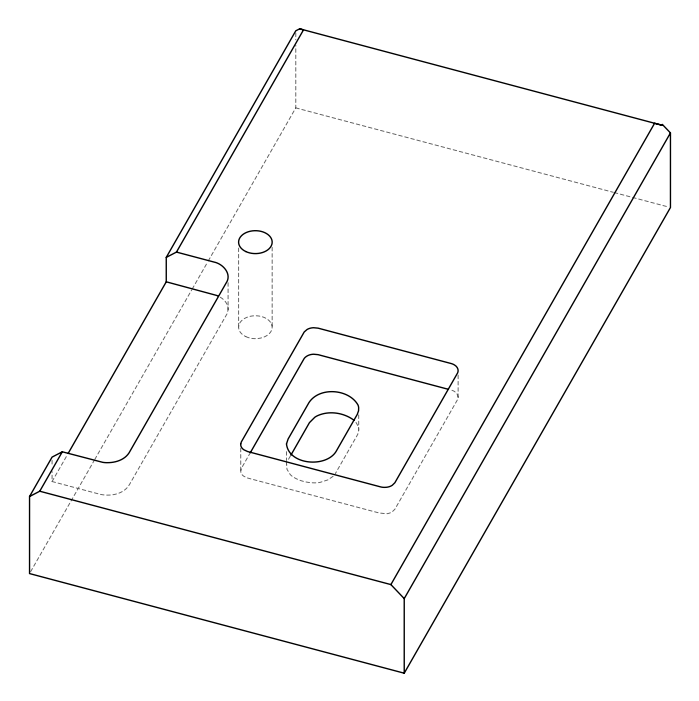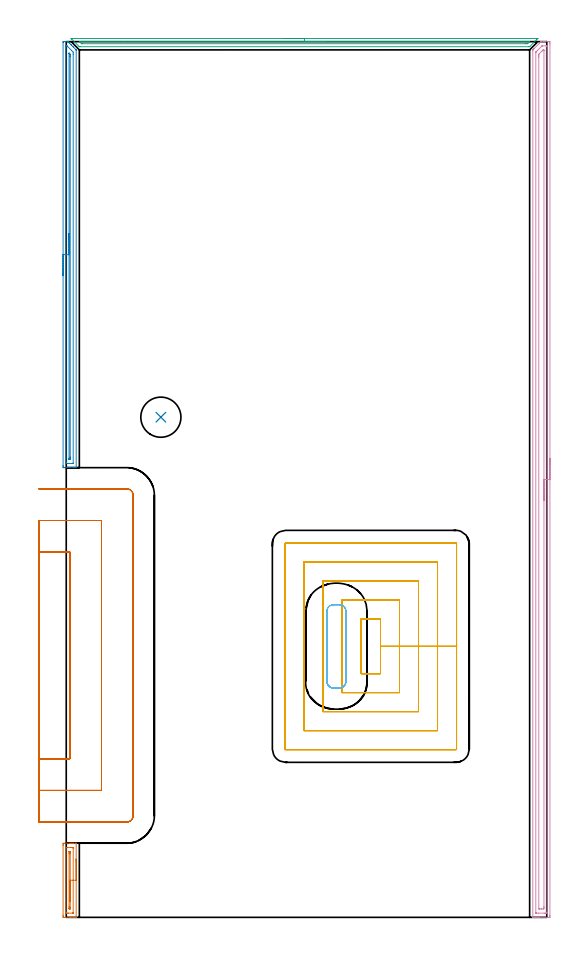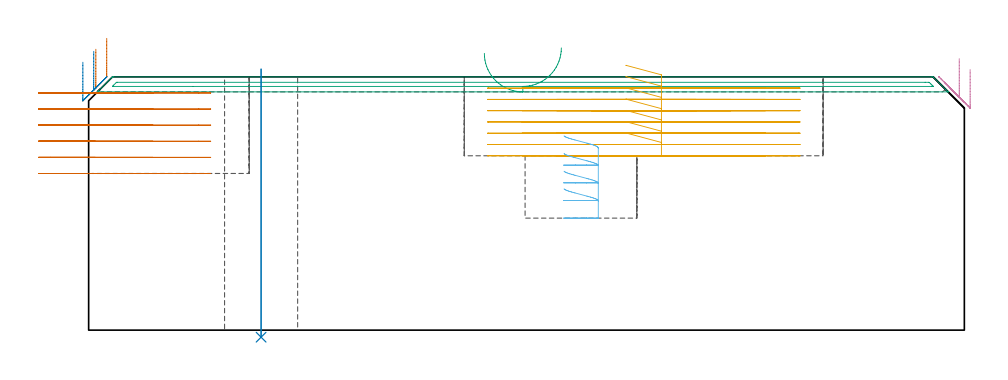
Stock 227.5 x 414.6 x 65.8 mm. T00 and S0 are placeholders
(PLAN: 8 operations, 3 tool changes, 50.6 min)
(1 AREA_MILL | FG_CHAMFER_SURFACE | UGT0205_001 | 1 min | 751 mm3)
(2 AREA_MILL_1 | FG_CHAMFER_SURFACE_1 | UGT0205_001 | 4.97 min | 3953 mm3)
(3 AREA_MILL_2 | FG_CHAMFER_SURFACE_2 | UGT0205_001 | 3.64 min | 1680 mm3)
(4 AREA_MILL_3 | FG_CHAMFER_SURFACE_3 | UGT0205_001 | 10.15 min | 13566 mm3)
(5 MILL_RECTANGULAR_POCKET | POCKET_RECTANGULAR_STRAIGHT | NXT0201_011 | Follow Part, ap 3, ae 75% | 16.16 min | 209128 mm3)
(6 MILL_RECTANGULAR_POCKET_1 | POCKET_RECTANGULAR_STRAIGHT_1 | UGT0201_136 | Follow Part, ap 5, ae 75% | 1.22 min | 25522 mm3)
(7 MILL_SLOT | SLOT_PARTIAL_RECTANGULAR | UGT0201_136 | Follow Part, ap 5, ae 75% | 13.13 min | 184083 mm3)
(8 INDEXABLE_INSERT_DRILL_THROUGH_HOLE_FROM_SOLID | STEP1HOLE | NXT0302_009 | 0.28 min | 18682 mm3)
(TOOL UGT0205_001 | Chamfer Mill 20 x 3 x 45 deg. | D20 FL50 Z2)
(TOOL NXT0201_011 | ENDMILL 12mm [2P460-1200-NA 1630] | D12 FL38 Z6)
(TOOL UGT0201_136 | Carbide End Mill 20.0 | D20 FL30 Z4)
(TOOL NXT0302_009 | Index. Insert Drill 19mm [880-D1900L25-05] | D19 PA176 FL95 Z2)
(OP 1 AREA_MILL)
G17 G21 G94 G90
T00 M6
G54
G17 G0 G90 X4.7 Y27.55 S1061 M3
G43 Z75.8 H0
G94 G1 Y27.512 Z74.928 F250.
Y27.398 Z74.063
Y27.209 Z73.212
Y26.947 Z72.38
Y26.613 Z71.574
Y26.21 Z70.8
Y25.742 Z70.064
Y25.21 Z69.372
Y24.621 Z68.729
Y23.978 Z68.139
Y23.286 Z67.608
Y22.55 Z67.14
Y21.776 Z66.737
Y20.97 Z66.403
Y20.138 Z66.141
Y19.287 Z65.952
Y18.422 Z65.838
Y17.55 Z65.8
Y0.154
X4.697 Y0.008 Z65.788
X4.695 Y0.006 Z65.786
X4.385 Y0. Z65.484
X3.973 Z65.073
X3.363 Z64.458
X2.177 Z63.274
X1.6 Z62.694
X-1.045 Y0.001 Z60.051
X-1.276 Y0.004 Z59.821
X-1.491 Y0.009 Z59.605
X-1.495 Y0.145 Z59.603
X-1.499 Y0.6 Z59.601
X-1.5 Y1.061 Z59.6
Y34.068
X-1.499 Y34.5 Z59.601
X-1.495 Y34.955 Z59.603
X-1.491 Y35.091 Z59.605
X-1.045 Y35.1 Z60.051
X1.6 Z62.694
X2.177 Z63.274
X2.482 Z63.578
X3.058 Z64.155
X3.363 Z64.458
X4.386 Z65.485
X4.695 Y35.094 Z65.786
X4.698 Y35.093 Z65.788
X4.7 Y34.946 Z65.8
Y17.55
X3.286 Z64.386
X3.285 Y2.181 Z64.385
X3.284 Y2.08 Z64.384
X3.281 Y2.03 Z64.381
X3.28 Y2.013 Z64.38
X3.241 Y2.01 Z64.341
X2.86 Y2.002 Z63.96
X1.098 Y2. Z62.198
X0.718 Y2.001 Z61.818
X0.214 Y2.003 Z61.314
X0.013 Y2.01 Z61.113
X-0.079 Y2.021 Z61.021
X-0.084 Y2.305 Z61.016
X-0.085 Y2.385 Z61.015
Y32.919
X-0.084 Y33.02 Z61.016
X-0.081 Y33.07 Z61.019
X-0.08 Y33.087 Z61.02
X-0.041 Y33.09 Z61.059
X0.34 Y33.098 Z61.44
X2.102 Y33.1 Z63.202
X2.482 Y33.099 Z63.582
X2.986 Y33.097 Z64.086
X3.187 Y33.09 Z64.287
X3.279 Y33.08 Z64.379
X3.284 Y32.795 Z64.384
X3.285 Y32.715 Z64.385
X3.286 Y17.55 Z64.386
X1.872 Z62.972
X1.871 Y4.786 Z62.971
X1.867 Y4.169 Z62.967
X1.865 Y4.033 Z62.965
X1.861 Y4.01 Z62.961
X1.822 Y4.005 Z62.922
X1.766 Y4.001 Z62.866
X1.6 Y4.003 Z62.7
X1.434 Y4.008 Z62.534
X1.335 Y4.014 Z62.435
X1.332 Y4.077 Z62.432
X1.33 Y4.169 Z62.43
X1.329 Y4.443 Z62.429
X1.328 Y5.061 Z62.428
X1.329 Y30.314 Z62.429
X1.332 Y30.931 Z62.432
X1.335 Y31.067 Z62.435
X1.339 Y31.09 Z62.439
X1.378 Y31.095 Z62.478
X1.434 Y31.099 Z62.534
X1.6 Y31.097 Z62.7
X1.766 Y31.092 Z62.866
X1.865 Y31.086 Z62.965
X1.868 Y31.023 Z62.968
X1.87 Y30.931 Z62.97
X1.871 Y30.657 Z62.971
X1.872 Y30.039 Z62.972
Y17.55
Y16.678 Z63.01
Y15.814 Z63.123
Y14.962 Z63.312
Y14.13 Z63.575
Y13.324 Z63.908
Y12.55 Z64.311
Y11.814 Z64.78
Y11.122 Z65.311
X1.871 Y10.479 Z65.9
Y9.89 Z66.544
Y9.359 Z67.236
Y8.89 Z67.971
Y8.487 Z68.745
Y8.153 Z69.551
Y7.891 Z70.383
Y7.702 Z71.235
Y7.588 Z72.1
Y7.55 Z72.971
G0 Z75.8
M5
M2
(OP 2 AREA_MILL_1)
G17 G21 G94 G90
T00 M6
G54
G17 G0 G90 X-1.5 Y303.75 S1061 M3
G43 Z75.8 H0
Z69.6
G94 G1 Y303.788 Z68.728 F250.
Y303.902 Z67.863
Y304.091 Z67.012
Y304.353 Z66.18
Y304.687 Z65.374
Y305.09 Z64.6
Y305.558 Z63.864
Y306.09 Z63.172
Y306.679 Z62.529
Y307.322 Z61.94
Y308.014 Z61.408
Y308.75 Z60.94
Y309.524 Z60.537
Y310.33 Z60.203
Y311.162 Z59.941
Y312.014 Z59.752
Y312.878 Z59.638
Y313.75 Z59.6
Y414.242
X-1.496 Y414.457 Z59.604
X-1.491 Y414.598 Z59.605
X-1.327 Y414.6 Z59.77
X-1.045 Z60.05
X-0.481 Z60.618
X-0.163 Z60.936
X0.718 Z61.818
X0.724 Z61.824
X0.808 Y414.59 Z61.907
X0.935 Y414.465 Z62.034
X1.012 Y414.39 Z62.108
X1.091 Y414.309 Z62.191
X1.225 Y414.175 Z62.325
X1.306 Y414.096 Z62.402
X1.388 Y414.012 Z62.488
X1.516 Y413.884 Z62.615
X1.6 Y413.802 Z62.696
X2.209 Y413.191 Z63.309
X2.28 Y413.121 Z63.379
X2.482 Y412.92 Z63.578
X3.063 Y412.337 Z64.163
X3.171 Y412.229 Z64.27
X3.363 Y412.038 Z64.459
X4.686 Y410.714 Z65.784
X4.69 Y410.708 Z65.788
X4.698 Y410.691 Z65.794
X4.7 Y410.447 Z65.8
Y213.043
X4.694 Y212.91 Z65.793
X4.409 Y212.9 Z65.508
X3.927 Z65.026
X3.363 Z64.458
X1.318 Z62.415
X0.718 Z61.813
X-1.045 Y212.901 Z60.051
X-1.276 Y212.904 Z59.82
X-1.491 Y212.909 Z59.605
X-1.494 Y213.034 Z59.603
X-1.499 Y213.488 Z59.601
X-1.5 Y213.948 Z59.6
Y313.75
X-0.086 Z61.014
X-0.085 Y412.433 Z61.015
X-0.084 Y412.534 Z61.016
X-0.082 Y412.583 Z61.018
X-0.08 Y412.588 Z61.02
X-0.063 Y412.592 Z61.037
X-0.015 Y412.596 Z61.085
X0.229 Z61.329
X0.299 Y412.593 Z61.399
X0.325 Y412.59 Z61.425
X0.473 Y412.477 Z61.573
X2.482 Y410.469 Z63.582
X2.503 Y410.447 Z63.603
X3.279 Y409.641 Z64.379
X3.286 Y408.665 Z64.386
X3.285 Y215.067 Z64.385
X3.284 Y214.966 Z64.384
X3.281 Y214.917 Z64.381
X3.28 Y214.912 Z64.38
X3.263 Y214.908 Z64.363
X3.215 Y214.904 Z64.315
X2.848 Y214.9 Z63.948
X0.718 Z61.818
X0.201 Y214.902 Z61.301
X0.01 Y214.908 Z61.11
X-0.079 Y214.912 Z61.021
X-0.084 Y215.191 Z61.016
X-0.085 Y215.271 Z61.015
X-0.086 Y313.75 Z61.014
X1.328 Z62.428
X1.329 Y409.031 Z62.429
X1.33 Y409.104 Z62.43
X1.332 Y409.151 Z62.432
X1.333 Y409.156 Z62.433
X1.336 Y409.155 Z62.436
X1.367 Y409.128 Z62.467
X1.6 Y408.896 Z62.7
X1.825 Y408.665 Z62.925
X1.856 Y408.626 Z62.956
X1.865 Y408.594 Z62.965
X1.867 Y408.527 Z62.967
X1.87 Y408.392 Z62.97
X1.871 Y407.773 Z62.971
X1.872 Y407.499 Z62.972
X1.871 Y217.944 Z62.971
Y217.671
X1.866 Y217.053 Z62.966
X1.865 Y216.925 Z62.965
X1.743 Y216.909 Z62.843
X1.6 Y216.904 Z62.7
X1.449 Y216.906 Z62.549
X1.349 Y216.91 Z62.449
X1.334 Y216.917 Z62.434
X1.332 Y216.93 Z62.432
X1.33 Y216.962 Z62.43
X1.329 Y217.053 Z62.429
Y217.327
X1.328 Y313.75 Z62.428
Y314.622 Z62.466
Y315.486 Z62.58
Y316.338 Z62.769
Y317.17 Z63.032
Y317.976 Z63.365
Y318.75 Z63.768
Y319.486 Z64.237
Y320.178 Z64.768
Y320.821 Z65.357
Y321.41 Z66.001
Y321.942 Z66.693
Y322.41 Z67.428
Y322.813 Z68.202
Y323.147 Z69.008
Y323.409 Z69.84
Y323.598 Z70.692
Y323.712 Z71.557
Y323.75 Z72.428
G0 Z75.8
M5
M2
(OP 3 AREA_MILL_2)
G17 G21 G94 G90
T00 M6
G54
G17 G0 G90 X102.8 Y416.1 S1061 M3
G43 Z75.8 H0
Z71.9
G94 G1 X102.838 Z71.028 F250.
X102.952 Z70.164
X103.141 Z69.312
X103.403 Z68.48
X103.737 Z67.674
X104.14 Z66.9
X104.608 Z66.164
X105.14 Z65.472
X105.729 Z64.829
X106.372 Z64.24
X107.064 Z63.709
X107.8 Z63.24
X108.574 Z62.837
X109.38 Z62.503
X110.212 Z62.241
X111.064 Z62.052
X111.928 Z61.938
X112.8 Z61.9
X223.199
X223.278 Y416.094 Z61.904
X223.282 Y416.093 Z61.905
X223.278 Y416.076 Z61.921
X222.689 Y415.489 Z62.51
X219.53 Y412.331 Z65.668
X219.395 Y412.204 Z65.79
X219.109 Y412.2 Z65.8
X6.491
X6.205 Y412.204 Z65.79
X6.068 Y412.332 Z65.668
X2.62 Y415.779 Z62.22
X2.463 Y415.936 Z62.061
X2.322 Y416.081 Z61.917
X2.317 Y416.095 Z61.903
X2.322 Y416.099 Z61.899
X112.8 Y416.1 Z61.9
Y414.686 Z63.314
X219.109 Y414.685 Z63.315
X219.198 Y414.684 Z63.316
X219.376 Y414.68 Z63.32
X219.414 Y414.679 Z63.321
X219.409 Y414.67 Z63.33
X219.383 Y414.638 Z63.362
X219.346 Y414.596 Z63.404
X219.228 Y414.477 Z63.523
X219.109 Y414.358 Z63.642
X218.78 Y414.032 Z63.968
X218.446 Y413.704 Z64.296
X218.369 Y413.63 Z64.37
X218.298 Y413.621 Z64.379
X218.215 Y413.619 Z64.381
X217.411 Y413.614 Z64.386
X217.322
X7.474 Y413.615 Z64.385
X7.385 Y413.616 Z64.384
X7.296 Y413.618 Z64.382
X7.241 Y413.621 Z64.379
X7.211 Y413.647 Z64.353
X7.15 Y413.704 Z64.296
X6.491 Y414.36 Z63.64
X6.26 Y414.596 Z63.404
X6.191 Y414.67 Z63.33
X6.313 Y414.679 Z63.321
X6.404 Y414.684 Z63.316
X6.491 Y414.685 Z63.315
X27.077 Y414.686 Z63.314
X112.8
X113.672 Z63.352
X114.536 Z63.466
X115.388 Z63.655
X116.22 Z63.917
X117.026 Z64.251
X117.8 Z64.654
X118.536 Z65.123
X119.228 Z65.654
X119.871 Z66.243
X120.46 Z66.886
X120.992 Z67.579
X121.46 Z68.314
X121.863 Z69.088
X122.197 Z69.894
X122.459 Z70.726
X122.648 Z71.578
X122.762 Z72.443
X122.8 Z73.314
G0 Z75.8
M5
M2
(OP 4 AREA_MILL_3)
G17 G21 G94 G90
T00 M6
G54
G17 G0 G90 X229. Y217.3 S1061 M3
G43 Z75.8 H0
Z67.7
G94 G1 Y217.262 Z66.829 F250.
Y217.148 Z65.964
Y216.959 Z65.112
Y216.697 Z64.28
Y216.363 Z63.474
Y215.96 Z62.7
Y215.492 Z61.964
Y214.96 Z61.272
Y214.371 Z60.629
Y213.728 Z60.04
Y213.036 Z59.509
Y212.3 Z59.04
Y211.526 Z58.637
Y210.72 Z58.303
Y209.888 Z58.041
Y209.037 Z57.852
Y208.172 Z57.738
Y207.3 Z57.7
Y0.991
X228.999 Y0.611 Z57.701
X228.994 Y0.105 Z57.704
X228.991 Y0.009 Z57.706
X228.492 Y0. Z58.205
X224.065 Z62.63
X223.505 Z63.192
X223.179 Z63.517
X222.619 Z64.077
X222.294 Z64.401
X221.642 Z65.058
X221.274 Z65.425
X220.924 Z65.767
X220.902 Y0.008 Z65.788
X220.9 Y0.163 Z65.8
X220.907 Y410.429 Z65.793
X220.913 Y410.656 Z65.785
X220.924 Y410.721 Z65.773
X221.013 Y410.814 Z65.685
X221.352 Y411.152 Z65.348
X221.408 Y411.208 Z65.292
X221.51 Y411.311 Z65.188
X224.065 Y413.866 Z62.633
X224.566 Y414.367 Z62.133
X224.786 Y414.585 Z61.913
X224.807 Y414.599 Z61.891
X226.069 Y414.6 Z60.63
X226.721 Z59.975
X227.932 Z58.765
X228.492 Y414.596 Z58.203
X228.991 Y414.592 Z57.705
X228.993 Y414.495 Z57.703
X228.998 Y413.989 Z57.702
X229. Y413.477 Z57.7
Y207.3
X227.586 Z59.114
Y2.396
X227.584 Y2.178 Z59.116
X227.582 Y2.07 Z59.118
X227.579 Y2.024 Z59.121
X227.507 Y2.01 Z59.193
X227.112 Y2.002 Z59.588
X226.721 Y2.001 Z59.979
X226.229 Y2. Z60.471
X223.572 Z63.128
X222.686 Z64.014
X222.444 Y2.003 Z64.256
X222.338 Y2.007 Z64.362
X222.322 Y2.01 Z64.378
X222.319 Y2.025 Z64.381
X222.316 Y2.074 Z64.384
X222.315 Y2.175 Z64.385
X222.314 Y2.375 Z64.386
X222.321 Y409.497 Z64.379
X222.322 Y409.525 Z64.378
X222.328 Y409.631 Z64.372
X222.34 Y409.679 Z64.36
X222.38 Y409.722 Z64.32
X222.512 Y409.86 Z64.188
X222.679 Y410.029 Z64.021
X223.068 Y410.418 Z63.632
X224.95 Y412.299 Z61.75
X225.218 Y412.556 Z61.482
X225.26 Y412.59 Z61.44
X225.319 Y412.594 Z61.381
X225.443 Y412.599 Z61.257
X227.214 Y412.6 Z59.486
X227.456 Y412.598 Z59.244
X227.562 Y412.593 Z59.138
X227.578 Y412.59 Z59.122
X227.581 Y412.575 Z59.119
X227.584 Y412.526 Z59.116
X227.585 Y412.425 Z59.115
X227.586 Y412.225 Z59.114
Y207.3
X226.171 Z60.529
Y5.075
X226.17 Y4.737 Z60.53
X226.166 Y4.182 Z60.534
X226.164 Y4.022 Z60.536
X226.009 Y4.007 Z60.691
X225.835 Y4.004 Z60.865
X225.13 Y4. Z61.57
X224.95 Z61.75
X224.245 Z62.455
X224.065 Y4.001 Z62.635
X223.884 Y4.005 Z62.816
X223.764 Y4.01 Z62.936
X223.734 Y4.014 Z62.966
X223.733 Y4.029 Z62.967
X223.731 Y4.069 Z62.969
X223.729 Y4.182 Z62.971
X223.735 Y407.179 Z62.965
X223.736 Y407.74 Z62.964
X223.737 Y408.07 Z62.963
X223.742 Y408.632 Z62.958
X223.901 Y408.797 Z62.799
X224.065 Y408.964 Z62.635
X225.233 Y410.133 Z61.467
X225.519 Y410.418 Z61.181
X225.682 Y410.573 Z61.018
X225.702 Y410.59 Z60.998
X225.745 Y410.594 Z60.955
X225.835 Y410.597 Z60.865
X226.016 Y410.595 Z60.684
X226.136 Y410.59 Z60.564
X226.166 Y410.586 Z60.534
X226.167 Y410.571 Z60.533
X226.169 Y410.531 Z60.531
X226.171 Y410.418 Z60.529
Y207.3
Y206.428 Z60.567
Y205.564 Z60.68
Y204.712 Z60.869
Y203.88 Z61.132
Y203.074 Z61.465
Y202.3 Z61.868
Y201.564 Z62.337
Y200.872 Z62.868
Y200.229 Z63.457
Y199.64 Z64.101
Y199.109 Z64.793
Y198.64 Z65.529
Y198.237 Z66.302
Y197.903 Z67.108
Y197.641 Z67.94
Y197.452 Z68.792
Y197.338 Z69.657
Y197.3 Z70.529
G0 Z75.8
M5
M2
(OP 5 MILL_RECTANGULAR_POCKET)
G17 G21 G94 G90
T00 M6
G54
G17 G0 G90 X139.6 Y115.426 S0 M3
G43 Z75.8 H1
Z68.8
G94 G1 Y115.4 Z68.793 F250.
X148.8 Z66.328
Y128.3 Z62.871
Y141.2 F500.
X139.6
Y115.4
X148.8
Y128.3
X157.8
Y150.2
X130.6
Y106.4
X157.8
Y128.3
X166.8
Y159.2
X121.6
Y97.4
X166.8
Y128.3
X175.8
Y168.2
X112.6
Y88.4
X175.8
Y128.3
X184.8
Y176.9
G3 X184.5 Y177.2 R0.3
G1 X103.9
G3 X103.6 Y176.9 R0.3
G1 Y79.7
G3 X103.9 Y79.4 R0.3
G1 X184.5
G3 X184.8 Y79.7 R0.3
G1 Y128.3
Y129.3
G0 X139.6 Y115.426 Z65.871
G1 Y115.4 Z65.864 F250.
X148.8 Z63.399
Y128.3 Z59.943
Y141.2 F500.
X139.6
Y115.4
X148.8
Y128.3
X157.8
Y150.2
X130.6
Y106.4
X157.8
Y128.3
X166.8
Y159.2
X121.6
Y97.4
X166.8
Y128.3
X175.8
Y168.2
X112.6
Y88.4
X175.8
Y128.3
X184.8
Y176.9
G3 X184.5 Y177.2 R0.3
G1 X103.9
G3 X103.6 Y176.9 R0.3
G1 Y79.7
G3 X103.9 Y79.4 R0.3
G1 X184.5
G3 X184.8 Y79.7 R0.3
G1 Y128.3
Y129.3
G0 X139.6 Y115.426 Z62.943
G1 Y115.4 Z62.936 F250.
X148.8 Z60.471
Y128.3 Z57.014
Y141.2 F500.
X139.6
Y115.4
X148.8
Y128.3
X157.8
Y150.2
X130.6
Y106.4
X157.8
Y128.3
X166.8
Y159.2
X121.6
Y97.4
X166.8
Y128.3
X175.8
Y168.2
X112.6
Y88.4
X175.8
Y128.3
X184.8
Y176.9
G3 X184.5 Y177.2 R0.3
G1 X103.9
G3 X103.6 Y176.9 R0.3
G1 Y79.7
G3 X103.9 Y79.4 R0.3
G1 X184.5
G3 X184.8 Y79.7 R0.3
G1 Y128.3
Y129.3
G0 X139.6 Y115.426 Z60.014
G1 Y115.4 Z60.007 F250.
X148.8 Z57.542
Y128.3 Z54.086
Y141.2 F500.
X139.6
Y115.4
X148.8
Y128.3
X157.8
Y150.2
X130.6
Y106.4
X157.8
Y128.3
X166.8
Y159.2
X121.6
Y97.4
X166.8
Y128.3
X175.8
Y168.2
X112.6
Y88.4
X175.8
Y128.3
X184.8
Y176.9
G3 X184.5 Y177.2 R0.3
G1 X103.9
G3 X103.6 Y176.9 R0.3
G1 Y79.7
G3 X103.9 Y79.4 R0.3
G1 X184.5
G3 X184.8 Y79.7 R0.3
G1 Y128.3
Y129.3
G0 X139.6 Y115.426 Z57.086
G1 Y115.4 Z57.079 F250.
X148.8 Z54.614
Y128.3 Z51.157
Y141.2 F500.
X139.6
Y115.4
X148.8
Y128.3
X157.8
Y150.2
X130.6
Y106.4
X157.8
Y128.3
X166.8
Y159.2
X121.6
Y97.4
X166.8
Y128.3
X175.8
Y168.2
X112.6
Y88.4
X175.8
Y128.3
X184.8
Y176.9
G3 X184.5 Y177.2 R0.3
G1 X103.9
G3 X103.6 Y176.9 R0.3
G1 Y79.7
G3 X103.9 Y79.4 R0.3
G1 X184.5
G3 X184.8 Y79.7 R0.3
G1 Y128.3
Y129.3
G0 X139.6 Y115.426 Z54.157
G1 Y115.4 Z54.15 F250.
X148.8 Z51.685
Y128.3 Z48.229
Y141.2 F500.
X139.6
Y115.4
X148.8
Y128.3
X157.8
Y150.2
X130.6
Y106.4
X157.8
Y128.3
X166.8
Y159.2
X121.6
Y97.4
X166.8
Y128.3
X175.8
Y168.2
X112.6
Y88.4
X175.8
Y128.3
X184.8
Y176.9
G3 X184.5 Y177.2 R0.3
G1 X103.9
G3 X103.6 Y176.9 R0.3
G1 Y79.7
G3 X103.9 Y79.4 R0.3
G1 X184.5
G3 X184.8 Y79.7 R0.3
G1 Y128.3
Y129.3
G0 X139.6 Y115.426 Z51.229
G1 Y115.4 Z51.222 F250.
X148.8 Z48.757
Y128.3 Z45.3
Y141.2 F500.
X139.6
Y115.4
X148.8
Y128.3
X157.8
Y150.2
X130.6
Y106.4
X157.8
Y128.3
X166.8
Y159.2
X121.6
Y97.4
X166.8
Y128.3
X175.8
Y168.2
X112.6
Y88.4
X175.8
Y128.3
X184.8
Y176.9
G3 X184.5 Y177.2 R0.3
G1 X103.9
G3 X103.6 Y176.9 R0.3
G1 Y79.7
G3 X103.9 Y79.4 R0.3
G1 X184.5
G3 X184.8 Y79.7 R0.3
G1 Y128.3
Y129.3
G0 Z75.8
M5
M2
(OP 6 MILL_RECTANGULAR_POCKET_1)
G17 G21 G94 G90
T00 M6
G54
G17 G0 G90 X123.513 Y110.882 S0 M3
G43 Z75.8 H0
Z50.45
G94 G1 X123.581 Y110.641 Z50.383 F250.
X123.766 Y110.228 Z50.262
X124.009 Y109.847 Z50.14
X124.304 Y109.504 Z50.019
X124.647 Y109.209 Z49.898
X125.028 Y108.966 Z49.777
X125.441 Y108.781 Z49.656
X125.876 Y108.658 Z49.535
X126.324 Y108.6 Z49.414
X129.476 Z48.569
X129.924 Y108.658 Z48.448
X130.359 Y108.781 Z48.327
X130.772 Y108.966 Z48.206
X131.153 Y109.209 Z48.084
X131.496 Y109.504 Z47.963
X131.791 Y109.847 Z47.842
X132.034 Y110.228 Z47.721
X132.219 Y110.641 Z47.6
X132.342 Y111.076 Z47.479
X132.4 Y111.524 Z47.358
Y111.7 Z47.31
Y128.3 Z42.862
Y144.9 F500.
G3 X129.3 Y148. R3.1
G1 X126.5
G3 X123.4 Y144.9 R3.1
G1 Y111.7
G3 X126.5 Y108.6 R3.1
G1 X129.3
G3 X132.4 Y111.7 R3.1
G1 Y128.3
Y129.3
G0 X123.513 Y110.882 Z45.862
G1 X123.581 Y110.641 Z45.795 F250.
X123.766 Y110.228 Z45.674
X124.009 Y109.847 Z45.553
X124.304 Y109.504 Z45.432
X124.647 Y109.209 Z45.311
X125.028 Y108.966 Z45.19
X125.441 Y108.781 Z45.068
X125.876 Y108.658 Z44.947
X126.324 Y108.6 Z44.826
X129.476 Z43.981
X129.924 Y108.658 Z43.86
X130.359 Y108.781 Z43.739
X130.772 Y108.966 Z43.618
X131.153 Y109.209 Z43.497
X131.496 Y109.504 Z43.376
X131.791 Y109.847 Z43.255
X132.034 Y110.228 Z43.134
X132.219 Y110.641 Z43.012
X132.342 Y111.076 Z42.891
X132.4 Y111.524 Z42.77
Y111.7 Z42.723
Y128.3 Z38.275
Y144.9 F500.
G3 X129.3 Y148. R3.1
G1 X126.5
G3 X123.4 Y144.9 R3.1
G1 Y111.7
G3 X126.5 Y108.6 R3.1
G1 X129.3
G3 X132.4 Y111.7 R3.1
G1 Y128.3
Y129.3
G0 X123.513 Y110.882 Z41.275
G1 X123.581 Y110.641 Z41.208 F250.
X123.766 Y110.228 Z41.087
X124.009 Y109.847 Z40.965
X124.304 Y109.504 Z40.844
X124.647 Y109.209 Z40.723
X125.028 Y108.966 Z40.602
X125.441 Y108.781 Z40.481
X125.876 Y108.658 Z40.36
X126.324 Y108.6 Z40.239
X129.476 Z39.394
X129.924 Y108.658 Z39.273
X130.359 Y108.781 Z39.152
X130.772 Y108.966 Z39.031
X131.153 Y109.209 Z38.909
X131.496 Y109.504 Z38.788
X131.791 Y109.847 Z38.667
X132.034 Y110.228 Z38.546
X132.219 Y110.641 Z38.425
X132.342 Y111.076 Z38.304
X132.4 Y111.524 Z38.183
Y111.7 Z38.135
Y128.3 Z33.687
Y144.9 F500.
G3 X129.3 Y148. R3.1
G1 X126.5
G3 X123.4 Y144.9 R3.1
G1 Y111.7
G3 X126.5 Y108.6 R3.1
G1 X129.3
G3 X132.4 Y111.7 R3.1
G1 Y128.3
Y129.3
G0 X123.513 Y110.882 Z36.687
G1 X123.581 Y110.641 Z36.62 F250.
X123.766 Y110.228 Z36.499
X124.009 Y109.847 Z36.378
X124.304 Y109.504 Z36.257
X124.647 Y109.209 Z36.136
X125.028 Y108.966 Z36.015
X125.441 Y108.781 Z35.893
X125.876 Y108.658 Z35.772
X126.324 Y108.6 Z35.651
X129.476 Z34.807
X129.924 Y108.658 Z34.685
X130.359 Y108.781 Z34.564
X130.772 Y108.966 Z34.443
X131.153 Y109.209 Z34.322
X131.496 Y109.504 Z34.201
X131.791 Y109.847 Z34.08
X132.034 Y110.228 Z33.959
X132.219 Y110.641 Z33.837
X132.342 Y111.076 Z33.716
X132.4 Y111.524 Z33.595
Y111.7 Z33.548
Y128.3 Z29.1
Y144.9 F500.
G3 X129.3 Y148. R3.1
G1 X126.5
G3 X123.4 Y144.9 R3.1
G1 Y111.7
G3 X126.5 Y108.6 R3.1
G1 X129.3
G3 X132.4 Y111.7 R3.1
G1 Y128.3
Y129.3
G0 Z75.8
M5
M2
(OP 7 MILL_SLOT)
G17 G21 G94 G90
T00 M6
G54
G17 G0 G90 X-13. Y75.1 S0 M3
G43 Z75.8 H0
Z61.617
G94 G1 X-10. F250.
X1.7 F500.
Y172.9
X-10.
X-13. F250.
Y60.1
X-10.
X16.7 F500.
Y187.9
X-10.
X-13. F250.
Y45.1
X-10.
X28.6 F500.
G3 X31.7 Y48.2 R3.1
G1 Y199.8
G3 X28.6 Y202.9 R3.1
G1 X-10.
X-13. F250.
G0 Y75.1 Z57.433
G1 X-10.
X1.7 F500.
Y172.9
X-10.
X-13. F250.
Y60.1
X-10.
X16.7 F500.
Y187.9
X-10.
X-13. F250.
Y45.1
X-10.
X28.6 F500.
G3 X31.7 Y48.2 R3.1
G1 Y199.8
G3 X28.6 Y202.9 R3.1
G1 X-10.
X-13. F250.
G0 Y75.1 Z53.25
G1 X-10.
X1.7 F500.
Y172.9
X-10.
X-13. F250.
Y60.1
X-10.
X16.7 F500.
Y187.9
X-10.
X-13. F250.
Y45.1
X-10.
X28.6 F500.
G3 X31.7 Y48.2 R3.1
G1 Y199.8
G3 X28.6 Y202.9 R3.1
G1 X-10.
X-13. F250.
G0 Y75.1 Z49.067
G1 X-10.
X1.7 F500.
Y172.9
X-10.
X-13. F250.
Y60.1
X-10.
X16.7 F500.
Y187.9
X-10.
X-13. F250.
Y45.1
X-10.
X28.6 F500.
G3 X31.7 Y48.2 R3.1
G1 Y199.8
G3 X28.6 Y202.9 R3.1
G1 X-10.
X-13. F250.
G0 Y75.1 Z44.883
G1 X-10.
X1.7 F500.
Y172.9
X-10.
X-13. F250.
Y60.1
X-10.
X16.7 F500.
Y187.9
X-10.
X-13. F250.
Y45.1
X-10.
X28.6 F500.
G3 X31.7 Y48.2 R3.1
G1 Y199.8
G3 X28.6 Y202.9 R3.1
G1 X-10.
X-13. F250.
G0 Y75.1 Z40.7
G1 X-10.
X1.7 F500.
Y172.9
X-10.
X-13. F250.
Y60.1
X-10.
X16.7 F500.
Y187.9
X-10.
X-13. F250.
Y45.1
X-10.
X28.6 F500.
G3 X31.7 Y48.2 R3.1
G1 Y199.8
G3 X28.6 Y202.9 R3.1
G1 X-10.
X-13. F250.
G0 Z75.8
M5
M2
(OP 8 INDEXABLE_INSERT_DRILL_THROUGH_HOLE_FROM_SOLID)
G17 G21 G94 G90
T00 M6
G54
G17 G0 G90 X44.8 Y236.8 S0 M3
G43 Z75.8 H1
G94 G81 G98 Z-1.832 F250. R67.8
G80
M5
M2
